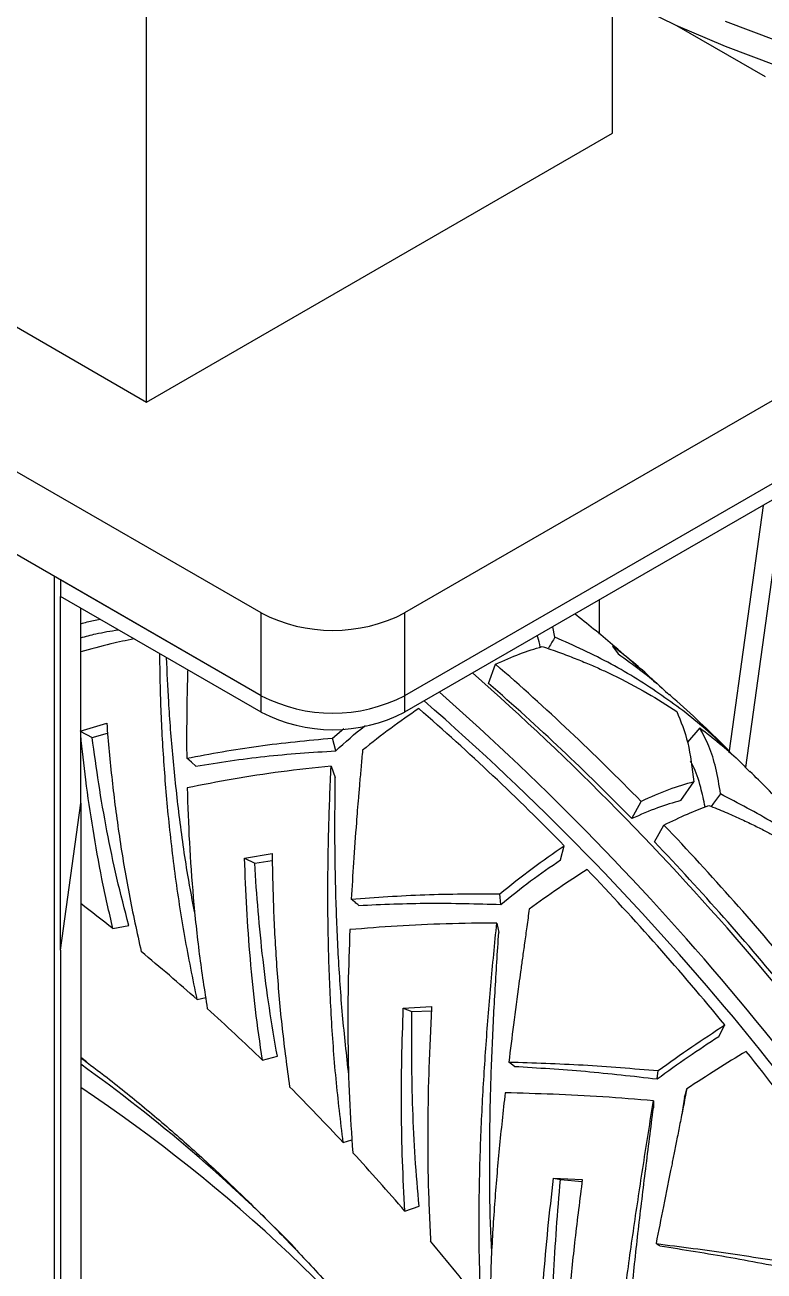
# Model space of a CAD drawing. Header units: millimetres. Extents: x 0 to 597, y 0 to 420.
# Drawn here: x 154.76 to 159.61, y 125.06 to 133.26 of the extents above; entities that cross this region are included whole.
import ezdxf

# ---------------------------------------------------------------- set-up
doc = ezdxf.new("R2010")
doc.units = ezdxf.units.MM

msp = doc.modelspace()

# ---------------------------------------------------------------- linework, layer by layer
at = {"color": 7, "linetype": 'Continuous', "lineweight": 25}
for p, q in [((155.5542, 130.7823), (155.5542, 135.1372)), ((158.6183, 132.5512), (158.6183, 133.4685)), ((159.0396, 133.2605), (159.622, 132.9243)), ((156.3084, 129.3945), (150.0859, 132.9866)), ((152.49, 132.5512), (155.5542, 130.7823)), ((155.5542, 130.7823), (158.6183, 132.5512)), ((156.3084, 128.8501), (150.0859, 132.4423)), ((160.2351, 131.117), (157.2512, 129.3945)), ((160.3059, 130.6135), (157.2512, 128.8501)), ((160.3925, 130.5547), (157.2512, 128.7412)), ((159.6081, 130.1018), (159.3854, 128.4871)), ((159.7025, 129.897), (159.4928, 128.3766)), ((156.3084, 128.8501), (154.9885, 129.6121)), ((154.9885, 129.6121), (154.9885, 129.5032)), ((156.3084, 128.7412), (154.9885, 129.5032)), ((154.9885, 127.1756), (154.9885, 129.5032)), ((155.1218, 128.1423), (155.1218, 129.4262)), ((156.3084, 128.8501), (156.3084, 129.3945)), ((157.2512, 129.3945), (157.2512, 128.8501)), ((158.3716, 129.388), (158.3852, 129.378)), ((158.2392, 129.2352), (158.2258, 129.3038)), ((158.6187, 129.1769), (158.6549, 129.1255)), ((157.8027, 128.9309), (157.8493, 129.057)), ((156.3084, 128.7412), (156.3084, 128.8501)), ((157.2512, 128.8501), (157.2512, 128.7412)), ((155.1192, 128.6158), (155.2927, 128.6693)), ((155.1192, 128.6158), (155.1973, 128.575)), ((155.1973, 128.575), (155.2989, 128.6029)), ((156.7773, 128.5708), (156.8526, 128.6351)), ((156.7985, 128.4874), (156.7773, 128.5708)), ((159.1916, 128.6388), (159.1107, 128.5449)), ((159.3841, 128.4777), (159.3834, 128.4727)), ((156.7678, 128.3857), (156.7954, 128.3107)), ((159.0666, 128.16), (159.1523, 128.2828)), ((158.7457, 128.041), (158.806, 128.1543)), ((154.9885, 127.1756), (155.1218, 128.1423)), ((155.1218, 128.1423), (155.1218, 120.3763)), ((158.8941, 127.8874), (158.9565, 127.9985)), ((158.2759, 127.7697), (158.3007, 127.8626)), ((156.1991, 127.7801), (156.38, 127.8123)), ((156.1991, 127.7801), (156.2658, 127.7481)), ((156.2658, 127.7481), (156.3813, 127.7649)), ((157.8834, 127.477), (157.877, 127.5466)), ((155.3333, 127.3173), (155.4375, 127.3384)), ((157.8573, 127.354), (157.8706, 127.2925)), ((154.9885, 127.1756), (154.9885, 120.4533)), ((155.8878, 126.8503), (155.9434, 126.8635)), ((157.2429, 126.7937), (157.4292, 126.8049)), ((157.2429, 126.7937), (157.2986, 126.7721)), ((157.2986, 126.7721), (157.4279, 126.7758)), ((159.3166, 126.6075), (159.3563, 126.6836)), ((155.1601, 126.4409), (155.1218, 126.4695)), ((156.3163, 126.4523), (156.4148, 126.4785)), ((158.9114, 126.3288), (158.919, 126.3828)), ((158.8876, 126.1852), (158.8874, 126.139)), ((159.0926, 126.208), (159.0764, 126.1091)), ((156.8477, 125.911), (156.9054, 125.9288)), ((158.2303, 125.6759), (158.4197, 125.6666)), ((158.2303, 125.6759), (158.2755, 125.6661)), ((158.2755, 125.6661), (158.4183, 125.6546)), ((157.2539, 125.4585), (157.3469, 125.4904))]:
    msp.add_line(p, q, dxfattribs=at)
at = {"color": 8, "linetype": 'Continuous', "lineweight": 25}
for p, q in [((154.9494, 120.4758), (154.9494, 129.6346)), ((158.5321, 129.2556), (158.5321, 129.4806))]:
    msp.add_line(p, q, dxfattribs=at)
at = {"color": 7, "linetype": 'Continuous', "lineweight": 25, "flags": 128}
for points in [[(158.7256, 133.4122), (159.0347, 133.2627), (159.3584, 133.124), (159.6956, 132.9965)], [(159.3584, 133.2873), (159.6956, 133.1598), (160.0453, 133.0439), (160.4061, 132.9401), (160.7769, 132.8487), (161.1563, 132.77), (161.543, 132.7042), (161.9358, 132.6517), (162.3332, 132.6126), (162.7339, 132.5871), (163.1366, 132.5751), (163.5397, 132.5768), (163.942, 132.5922), (164.342, 132.6211), (164.7384, 132.6636), (165.1298, 132.7194), (165.5148, 132.7884), (165.8922, 132.8703), (166.2606, 132.9649), (166.6188, 133.0718), (166.9654, 133.1906), (167.2994, 133.321)], [(155.8798, 128.3871), (155.8492, 128.413), (155.8186, 128.4389)], [(159.3287, 128.2034), (159.2823, 128.142), (159.2667, 128.1215)], [(157.973, 126.411), (157.9546, 126.4254), (157.9362, 126.4397)], [(159.0926, 126.208), (159.0993, 126.2354), (159.106, 126.2628)], [(158.9299, 125.2303), (158.9171, 125.2378), (158.9043, 125.2452)]]:
    msp.add_lwpolyline(points, dxfattribs=at)
at = {"color": 7, "linetype": 'Continuous', "lineweight": 25}
for centre, radius, start, end in [((156.7798, 130.3042), 1.0247, 242.6091, 297.3909), ((147.1711, 116.7821), 16.2695, 44.34567, 48.9789), ((145.4866, 115.1464), 18.467, 32.37172, 48.60292), ((147.2801, 116.8348), 16.0324, 44.34437, 48.97949), ((156.7798, 129.7599), 1.0247, 242.6091, 297.3909), ((145.3046, 114.9908), 18.3561, 30.68254, 48.86398), ((145.1928, 114.9459), 18.5725, 31.14146, 48.58029), ((156.7798, 129.651), 1.0247, 242.6091, 297.3909), ((146.6658, 116.4904), 16.2695, 44.34567, 48.9789), ((145.7661, 115.4196), 18.2268, 39.34547, 43.64081), ((145.8887, 115.485), 17.9711, 39.34576, 43.64045), ((145.2609, 115.1279), 18.2268, 39.34547, 43.64081), ((147.6328, 117.6325), 12.3731, 51.51158, 52.75221), ((147.0733, 116.951), 13.2548, 48.31761, 50.41695), ((146.507, 116.3195), 14.1031, 45.92933, 47.94429), ((144.1639, 114.2327), 19.6428, 34.59742, 38.68394), ((148.9739, 117.8232), 10.5727, 44.32686, 54.4443), ((149.3868, 117.6732), 10.3358, 36.80875, 56.29785), ((145.7909, 115.5918), 15.1241, 43.0238, 44.94673), ((145.2648, 115.1042), 15.8414, 40.81538, 42.67976), ((144.6754, 114.603), 16.6151, 38.09223, 39.89836)]:
    msp.add_arc(centre, radius, start, end, dxfattribs=at)
for points, knots in [([(155.1218, 129.323), (155.1361, 129.3273), (155.1769, 129.3397), (155.2204, 129.3477), (155.2487, 129.353)], [0, 0, 0, 0, 0.351357, 1, 1, 1, 1]), ([(158.7907, 129.0342), (158.7388, 129.0806), (158.6049, 129.2003), (158.468, 129.3097), (158.3841, 129.3766)], [0, 0, 0, 0, 0.387835, 1, 1, 1, 1]), ([(155.1218, 129.2312), (155.1547, 129.2402), (155.2341, 129.2621), (155.3188, 129.2758), (155.3685, 129.2838)], [0, 0, 0, 0, 0.413962, 1, 1, 1, 1]), ([(155.4722, 129.2239), (155.4211, 129.2134), (155.3016, 129.1888), (155.1873, 129.1564), (155.1218, 129.1379)], [0, 0, 0, 0, 0.4275755, 1, 1, 1, 1]), ([(158.1429, 129.1693), (158.1383, 129.1925), (158.1328, 129.2199), (158.1239, 129.241), (158.1226, 129.2442)], [0, 0, 0, 0, 0.847003, 1, 1, 1, 1]), ([(158.2392, 129.2352), (158.2261, 129.2125), (158.2116, 129.1873), (158.1971, 129.1621), (158.1957, 129.1597)], [0, 0, 0, 0, 0.902799, 1, 1, 1, 1]), ([(159.4148, 128.452), (159.3599, 128.507), (159.2148, 128.6522), (158.9457, 128.8554), (158.6113, 129.0674), (158.3646, 129.1787), (158.2392, 129.2352)], [0, 0, 0, 0, 0.166453, 0.439611, 0.715381, 1, 1, 1, 1]), ([(157.8493, 129.057), (157.9033, 129.0811), (158.011, 129.1294), (158.1075, 129.1588), (158.1557, 129.1735)], [0, 0, 0, 0, 0.500351, 1, 1, 1, 1]), ([(158.1557, 129.1735), (158.194, 129.1606), (158.2672, 129.1358), (158.3702, 129.0964), (158.4623, 129.0586), (158.544, 129.0225), (158.6733, 128.9617), (158.8412, 128.874), (158.9766, 128.7871), (159.0403, 128.7462)], [0, 0, 0, 0, 0.120103, 0.23014, 0.330171, 0.420246, 0.500401, 0.764718, 1, 1, 1, 1]), ([(158.9066, 128.9291), (158.8906, 128.9452), (158.8016, 129.0351), (158.7011, 129.113), (158.6187, 129.1769)], [0, 0, 0, 0, 0.180342, 1, 1, 1, 1]), ([(155.8878, 126.8503), (155.8594, 126.9884), (155.8026, 127.2653), (155.7401, 127.6818), (155.6928, 128.0927), (155.662, 128.4934), (155.6452, 128.8405), (155.6432, 129.0442), (155.6424, 129.1257)], [0, 0, 0, 0, 0.176705, 0.354443, 0.531239, 0.705897, 0.88223, 1, 1, 1, 1]), ([(155.8738, 127.4094), (155.8574, 127.496), (155.816, 127.7148), (155.7682, 128.061), (155.7267, 128.4433), (155.6995, 128.7929), (155.6904, 129.0048), (155.6862, 129.1004)], [0, 0, 0, 0, 0.147083, 0.371572, 0.593071, 0.816406, 1, 1, 1, 1]), ([(158.6549, 129.1255), (158.7552, 129.0539), (158.8726, 128.97), (158.9751, 128.8705), (158.99, 128.856)], [0, 0, 0, 0, 0.854652, 1, 1, 1, 1]), ([(155.8252, 129.0202), (155.825, 129.0139), (155.8239, 128.9829), (155.821, 128.8683), (155.8176, 128.6827), (155.8183, 128.5169), (155.8186, 128.4389)], [0, 0, 0, 0, 0.03396, 0.167521, 0.607968, 1, 1, 1, 1]), ([(159.3898, 128.4827), (159.381, 128.4915), (159.2596, 128.6127), (159.1267, 128.7384), (159.0008, 128.8491), (158.9913, 128.8574)], [0, 0, 0, 0, 0.067617, 0.930137, 1, 1, 1, 1]), ([(157.3441, 128.7653), (157.2829, 128.723), (157.1606, 128.6385), (157.0367, 128.5406), (156.9748, 128.4918)], [0, 0, 0, 0, 0.500382, 1, 1, 1, 1]), ([(159.0403, 128.7462), (159.0672, 128.6811), (159.121, 128.5507), (159.1419, 128.3722), (159.1523, 128.2828)], [0, 0, 0, 0, 0.4995739, 1, 1, 1, 1]), ([(155.2927, 128.6693), (155.3034, 128.5445), (155.3245, 128.2999), (155.3742, 127.9229), (155.4361, 127.5456), (155.4915, 127.2929), (155.5192, 127.1666)], [0, 0, 0, 0, 0.255317, 0.500298, 0.750158, 1, 1, 1, 1]), ([(156.7985, 128.4874), (156.8611, 128.5441), (156.9259, 128.6028), (156.9913, 128.652), (156.9934, 128.6536)], [0, 0, 0, 0, 0.967143, 1, 1, 1, 1]), ([(155.3333, 127.3173), (155.3085, 127.4262), (155.259, 127.644), (155.201, 127.9714), (155.154, 128.2891), (155.1323, 128.4941), (155.1218, 128.5927)], [0, 0, 0, 0, 0.254514, 0.509001, 0.763778, 1, 1, 1, 1]), ([(155.4375, 127.3384), (155.4108, 127.4421), (155.3573, 127.6496), (155.293, 127.9615), (155.2383, 128.2714), (155.211, 128.4738), (155.1973, 128.575)], [0, 0, 0, 0, 0.250006, 0.499999, 0.75018, 1, 1, 1, 1]), ([(155.8186, 128.4389), (155.9744, 128.4677), (156.2862, 128.5255), (156.6136, 128.5557), (156.7773, 128.5708)], [0, 0, 0, 0, 0.499574, 1, 1, 1, 1]), ([(159.3287, 128.2034), (159.3193, 128.2613), (159.3006, 128.3759), (159.2549, 128.5206), (159.2125, 128.5996), (159.1916, 128.6388)], [0, 0, 0, 0, 0.339379, 0.672329, 1, 1, 1, 1]), ([(159.1916, 128.6388), (159.2794, 128.5708), (159.3958, 128.4808), (159.4957, 128.3754), (159.5201, 128.3497)], [0, 0, 0, 0, 0.755429, 1, 1, 1, 1]), ([(155.8798, 128.3871), (156.0293, 128.4103), (156.3283, 128.4568), (156.6417, 128.4772), (156.7985, 128.4874)], [0, 0, 0, 0, 0.500011, 1, 1, 1, 1]), ([(156.9748, 128.4918), (156.9715, 128.4548), (156.9651, 128.384), (156.956, 128.2801), (156.9479, 128.1843), (156.9407, 128.097), (156.9296, 127.9551), (156.9154, 127.7622), (156.9056, 127.5916), (156.901, 127.5112)], [0, 0, 0, 0, 0.120103, 0.23014, 0.330171, 0.420246, 0.5004, 0.764727, 1, 1, 1, 1]), ([(159.2273, 128.1179), (159.2181, 128.1617), (159.1971, 128.2609), (159.1639, 128.3592), (159.1365, 128.4093), (159.1313, 128.4188)], [0, 0, 0, 0, 0.390502, 0.884896, 1, 1, 1, 1]), ([(156.7678, 128.3857), (156.6578, 128.3743), (156.44, 128.3518), (156.1236, 128.3031), (155.922, 128.2633), (155.8219, 128.2436)], [0, 0, 0, 0, 0.339381, 0.672331, 1, 1, 1, 1]), ([(156.8477, 125.911), (156.8309, 126.0503), (156.7972, 126.3298), (156.7669, 126.753), (156.7495, 127.1728), (156.7453, 127.5855), (156.7512, 127.9935), (156.7622, 128.2536), (156.7678, 128.3857)], [0, 0, 0, 0, 0.16604, 0.333056, 0.499181, 0.663302, 0.828993, 1, 1, 1, 1]), ([(159.9044, 127.9553), (159.8144, 128.0523), (159.6887, 128.1878), (159.5586, 128.315), (159.5216, 128.3511)], [0, 0, 0, 0, 0.715809, 1, 1, 1, 1]), ([(155.8219, 128.2436), (155.8258, 128.1244), (155.8335, 127.8866), (155.8602, 127.5194), (155.8979, 127.153), (155.9356, 126.91), (155.954, 126.791)], [0, 0, 0, 0, 0.250635, 0.50017, 0.755307, 1, 1, 1, 1]), ([(156.8846, 126.3546), (156.87, 126.486), (156.8405, 126.7522), (156.8137, 127.1506), (156.7978, 127.5456), (156.7918, 127.9358), (156.7942, 128.1845), (156.7954, 128.3107)], [0, 0, 0, 0, 0.195837, 0.396537, 0.59456, 0.794226, 1, 1, 1, 1]), ([(159.1523, 128.2828), (159.0986, 128.2676), (158.9907, 128.237), (158.8677, 128.1819), (158.806, 128.1543)], [0, 0, 0, 0, 0.49825, 1, 1, 1, 1]), ([(159.0666, 128.16), (159.0168, 128.1459), (158.9168, 128.1176), (158.8029, 128.0665), (158.7457, 128.041)], [0, 0, 0, 0, 0.49867, 1, 1, 1, 1]), ([(160.5303, 127.244), (160.5208, 127.2573), (160.441, 127.3698), (160.2602, 127.5575), (159.9859, 127.8028), (159.6773, 128.0219), (159.4461, 128.1423), (159.3287, 128.2034)], [0, 0, 0, 0, 0.032397, 0.273415, 0.511517, 0.751906, 1, 1, 1, 1]), ([(158.9565, 127.9985), (159.0091, 128.0241), (159.1143, 128.0753), (159.2058, 128.1102), (159.2516, 128.1276)], [0, 0, 0, 0, 0.500354, 1, 1, 1, 1]), ([(159.2516, 128.1276), (159.2878, 128.1131), (159.3574, 128.0854), (159.4545, 128.0423), (159.5411, 128.0013), (159.6175, 127.9627), (159.7382, 127.8981), (159.8938, 127.806), (160.0174, 127.7168), (160.0756, 127.6747)], [0, 0, 0, 0, 0.120104, 0.230138, 0.330168, 0.420242, 0.500398, 0.764717, 1, 1, 1, 1]), ([(157.877, 127.5466), (157.9478, 127.6033), (158.09, 127.717), (158.2303, 127.814), (158.3007, 127.8626)], [0, 0, 0, 0, 0.49825, 1, 1, 1, 1]), ([(156.3163, 126.4523), (156.3005, 126.5628), (156.2687, 126.7838), (156.2357, 127.1178), (156.2114, 127.4512), (156.2032, 127.6705), (156.1991, 127.7801)], [0, 0, 0, 0, 0.249913, 0.499812, 0.74999, 1, 1, 1, 1]), ([(156.4148, 126.4785), (156.3964, 126.5842), (156.3597, 126.7956), (156.319, 127.1151), (156.2866, 127.4337), (156.2727, 127.6433), (156.2658, 127.7481)], [0, 0, 0, 0, 0.250003, 0.499996, 0.750183, 1, 1, 1, 1]), ([(156.38, 127.8123), (156.3826, 127.6834), (156.3876, 127.4308), (156.4101, 127.0447), (156.4432, 126.6602), (156.4779, 126.4042), (156.4952, 126.2762)], [0, 0, 0, 0, 0.255317, 0.500295, 0.750159, 1, 1, 1, 1]), ([(157.8834, 127.477), (157.9491, 127.5295), (158.0808, 127.6349), (158.2107, 127.7247), (158.2759, 127.7697)], [0, 0, 0, 0, 0.498684, 1, 1, 1, 1]), ([(158.4512, 127.7068), (158.3887, 127.666), (158.2638, 127.5844), (158.135, 127.492), (158.0706, 127.4459)], [0, 0, 0, 0, 0.500385, 1, 1, 1, 1]), ([(156.901, 127.5112), (157.0609, 127.5229), (157.3811, 127.5463), (157.7116, 127.5465), (157.877, 127.5466)], [0, 0, 0, 0, 0.4995739, 1, 1, 1, 1]), ([(156.9496, 127.4702), (156.9415, 127.477), (156.9253, 127.4907), (156.9091, 127.5043), (156.901, 127.5112)], [0, 0, 0, 0, 0.499997, 1, 1, 1, 1]), ([(156.9496, 127.4702), (157.1029, 127.4768), (157.4093, 127.49), (157.7254, 127.4813), (157.8834, 127.477)], [0, 0, 0, 0, 0.500015, 1, 1, 1, 1]), ([(158.0706, 127.4459), (158.0653, 127.4074), (158.0552, 127.3337), (158.0403, 127.226), (158.0267, 127.1271), (158.0143, 127.0371), (157.9944, 126.8914), (157.968, 126.6943), (157.9464, 126.5212), (157.9362, 126.4397)], [0, 0, 0, 0, 0.120104, 0.230138, 0.330168, 0.420242, 0.500397, 0.764726, 1, 1, 1, 1]), ([(157.8573, 127.354), (157.746, 127.353), (157.5255, 127.3511), (157.2022, 127.3356), (156.9944, 127.3191), (156.8913, 127.3109)], [0, 0, 0, 0, 0.339379, 0.672329, 1, 1, 1, 1]), ([(157.7518, 124.8534), (157.7474, 124.9915), (157.7385, 125.2686), (157.7431, 125.6915), (157.7585, 126.1136), (157.7842, 126.5318), (157.8176, 126.9483), (157.8439, 127.2173), (157.8573, 127.354)], [0, 0, 0, 0, 0.1660405, 0.3330572, 0.4991845, 0.6633019, 0.8289958, 1, 1, 1, 1]), ([(156.8913, 127.3109), (156.8869, 127.1892), (156.8782, 126.9463), (156.8771, 126.5745), (156.8856, 126.2054), (156.9025, 125.9622), (156.9107, 125.8431)], [0, 0, 0, 0, 0.2506309, 0.5001647, 0.7553129, 1, 1, 1, 1]), ([(157.8246, 125.2005), (157.8229, 125.2302), (157.8133, 125.394), (157.8097, 125.6966), (157.812, 126.1022), (157.825, 126.5039), (157.845, 126.9034), (157.8619, 127.1615), (157.8706, 127.2925)], [0, 0, 0, 0, 0.042496, 0.234701, 0.425699, 0.614157, 0.804174, 1, 1, 1, 1]), ([(157.2539, 125.4585), (157.2477, 125.5687), (157.2351, 125.789), (157.2295, 126.124), (157.2312, 126.4599), (157.239, 126.6825), (157.2429, 126.7937)], [0, 0, 0, 0, 0.249919, 0.499811, 0.749985, 1, 1, 1, 1]), ([(157.3469, 125.4904), (157.3376, 125.5963), (157.3191, 125.808), (157.3043, 126.1297), (157.2967, 126.452), (157.2979, 126.6654), (157.2986, 126.7721)], [0, 0, 0, 0, 0.250001, 0.500006, 0.750177, 1, 1, 1, 1]), ([(157.4292, 126.8049), (157.4226, 126.6738), (157.4096, 126.417), (157.4021, 126.028), (157.4039, 125.6426), (157.4161, 125.3878), (157.4223, 125.2604)], [0, 0, 0, 0, 0.255318, 0.500302, 0.750163, 1, 1, 1, 1]), ([(158.919, 126.3828), (158.9929, 126.4361), (159.1411, 126.5431), (159.2844, 126.6366), (159.3563, 126.6836)], [0, 0, 0, 0, 0.498245, 1, 1, 1, 1]), ([(158.9114, 126.3288), (158.9799, 126.3782), (159.1172, 126.4774), (159.25, 126.564), (159.3166, 126.6075)], [0, 0, 0, 0, 0.498685, 1, 1, 1, 1]), ([(155.1218, 126.4681), (155.1796, 126.425), (155.325, 126.3164), (155.5576, 126.1272), (155.8188, 125.9024), (156.0781, 125.6646), (156.3347, 125.4148), (156.5876, 125.1537), (156.8363, 124.8821), (157.0795, 124.6011), (157.3163, 124.3121), (157.545, 124.0174), (157.7628, 123.7215), (157.964, 123.4333), (158.1331, 123.179), (158.2793, 122.95), (158.4181, 122.7251), (158.5126, 122.5635), (158.5638, 122.476)], [0, 0, 0, 0, 0.04561, 0.114877, 0.184231, 0.253649, 0.323098, 0.392531, 0.461888, 0.531076, 0.599941, 0.668207, 0.735287, 0.799666, 0.858205, 0.899688, 0.94565, 1, 1, 1, 1]), ([(157.9362, 126.4397), (158.0986, 126.4347), (158.4235, 126.4248), (158.7538, 126.3968), (158.919, 126.3828)], [0, 0, 0, 0, 0.499574, 1, 1, 1, 1]), ([(159.4971, 126.5099), (159.4334, 126.4707), (159.3061, 126.3923), (159.1727, 126.3059), (159.106, 126.2628)], [0, 0, 0, 0, 0.500386, 1, 1, 1, 1]), ([(157.973, 126.411), (158.1282, 126.4016), (158.4385, 126.3827), (158.7538, 126.3468), (158.9114, 126.3288)], [0, 0, 0, 0, 0.500014, 1, 1, 1, 1]), ([(157.9123, 126.2374), (157.8988, 126.115), (157.872, 125.8708), (157.841, 125.5003), (157.8182, 125.1345), (157.813, 124.8953), (157.8105, 124.7782)], [0, 0, 0, 0, 0.250638, 0.500164, 0.755313, 1, 1, 1, 1]), ([(158.8876, 126.1852), (158.7761, 126.1941), (158.5553, 126.2118), (158.2287, 126.2282), (158.0172, 126.2343), (157.9123, 126.2374)], [0, 0, 0, 0, 0.339379, 0.672333, 1, 1, 1, 1]), ([(158.5826, 123.698), (158.5912, 123.8326), (158.6083, 124.1025), (158.6499, 124.5181), (158.7003, 124.9357), (158.7583, 125.3529), (158.8218, 125.7718), (158.8654, 126.046), (158.8876, 126.1852)], [0, 0, 0, 0, 0.166038, 0.333059, 0.499181, 0.663302, 0.828994, 1, 1, 1, 1]), ([(159.106, 126.2628), (159.0985, 126.2233), (159.084, 126.1476), (159.0625, 126.0377), (159.0426, 125.937), (159.0244, 125.8457), (158.9948, 125.6982), (158.9548, 125.4995), (158.9205, 125.3266), (158.9043, 125.2452)], [0, 0, 0, 0, 0.120104, 0.230137, 0.33017, 0.420241, 0.500398, 0.764732, 1, 1, 1, 1]), ([(158.6747, 123.9235), (158.677, 123.9931), (158.6835, 124.1939), (158.708, 124.5337), (158.7441, 124.9365), (158.788, 125.3384), (158.8368, 125.7414), (158.8704, 126.0052), (158.8874, 126.139)], [0, 0, 0, 0, 0.096205, 0.277623, 0.457911, 0.635797, 0.815155, 1, 1, 1, 1]), ([(158.1279, 124.3552), (158.1317, 124.4631), (158.1395, 124.6789), (158.163, 125.0094), (158.1927, 125.3423), (158.2178, 125.5647), (158.2303, 125.6759)], [0, 0, 0, 0, 0.249914, 0.499815, 0.749981, 1, 1, 1, 1]), ([(158.2158, 124.3935), (158.2162, 124.4977), (158.217, 124.7061), (158.2298, 125.0246), (158.2489, 125.3452), (158.2666, 125.5592), (158.2755, 125.6661)], [0, 0, 0, 0, 0.249999, 0.499999, 0.750182, 1, 1, 1, 1]), ([(158.4197, 125.6666), (158.4031, 125.5354), (158.3706, 125.2784), (158.331, 124.8927), (158.2994, 124.5127), (158.2881, 124.2636), (158.2824, 124.139)], [0, 0, 0, 0, 0.255318, 0.500297, 0.750155, 1, 1, 1, 1]), ([(158.9043, 125.2452), (159.0672, 125.2245), (159.3931, 125.1829), (159.7197, 125.129), (159.8832, 125.102)], [0, 0, 0, 0, 0.4995745, 1, 1, 1, 1]), ([(158.9299, 125.2303), (159.0852, 125.2057), (159.3959, 125.1565), (159.7071, 125.0956), (159.8627, 125.0651)], [0, 0, 0, 0, 0.500014, 1, 1, 1, 1])]:
    msp.add_open_spline(points, degree=3, knots=knots, dxfattribs=at)

doc.saveas('drawing.dxf')
